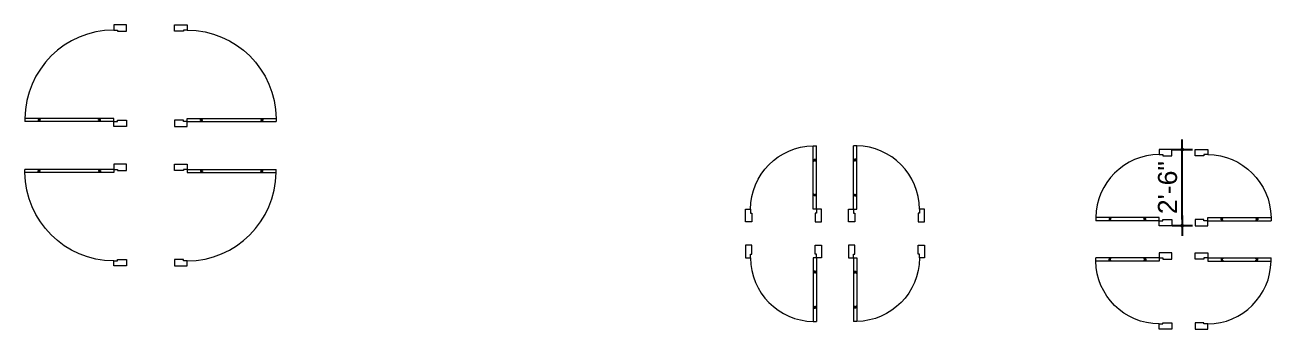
# Model space of a CAD drawing. Header units: inches. Extents: x -4010 to 92088, y -38563 to -1318.
# Drawn here: x 80776.1 to 81267.2, y -34103.7 to -33984.1 of the extents above; entities that cross this region are included whole.
import ezdxf

# ---------------------------------------------------------------- set-up
doc = ezdxf.new("R2010")
doc.units = ezdxf.units.IN
doc.header["$MEASUREMENT"] = 0
doc.header["$PDMODE"] = 99
doc.layers.add('1-FOUNDATION DIM', color=31, linetype='Continuous', lineweight=5)
doc.layers.add('door', color=132, linetype='Continuous', lineweight=15)
doc.layers.add('Brick wall', color=3, linetype='Continuous')
doc.styles.add('ARIAL', font='arial.ttf')
doc.dimstyles.new('3-8', dxfattribs={"dimscale": 1.25, "dimtxt": 6, "dimasz": 2, "dimexe": 0.18, "dimexo": 6, "dimgap": 0, "dimtad": 0, "dimdec": 0, "dimzin": 3, "dimdsep": 46, "dimlunit": 3, "dimtxsty": 'ARIAL', "dimblk": 'DD', "dimcen": 1, "dimse1": 1, "dimse2": 1, "dimclrd": 256, "dimclrt": 256, "dimadec": 0, "dimazin": 0, "dimtfac": 0.5, "dimtdec": 0, "dimtmove": 2, "dimatfit": 0, "dimfxl": 0.18, "dimtvp": 0.75, "dimfrac": 1, "dimtolj": 1, "dimtzin": 0, "dimarcsym": 0})

# ---------------------------------------------------------------- blocks, each defined once
blk = doc.blocks.new('D40')
at = {"layer": 'door'}
for p, q in [((2, 5), (2, 39.97)), ((3.25, 39.97), (2, 39.97)), ((3.25, 5), (3.25, 39.97)), ((2.4, 33.97), (2.4, 34.72)), ((2.85, 34.72), (2.4, 34.72)), ((2.85, 33.97), (2.85, 34.72)), ((2.4, 33.97), (2, 33.97)), ((3.25, 33.97), (2.85, 33.97)), ((2, 11), (2.4, 11)), ((2.4, 10.25), (2.4, 11)), ((2.4, 10.25), (2.85, 10.25)), ((2.85, 10.25), (2.85, 11)), ((2.85, 11), (3.25, 11)), ((0, 0), (0, 5)), ((0, 5), (2, 5)), ((2, 5), (2, 3.5)), ((2, 5), (3.25, 5)), ((40, 5), (38, 5)), ((38, 5), (38, 3.5)), ((40, 0), (40, 5)), ((2.5, 0), (0, 0)), ((2, 3.5), (2.5, 3.5)), ((2.5, 3.5), (2.5, 0)), ((38, 3.5), (37.5, 3.5)), ((37.5, 3.5), (37.5, 0)), ((37.5, 0), (40, 0))]:
    blk.add_line(p, q, dxfattribs=at)
blk.add_arc((2.88, 4.86), 35.12, 0.2318, 89.393, dxfattribs=at)
blk = doc.blocks.new('D30')
at = {"layer": 'door'}
for p, q in [((2, 5), (2, 29.97)), ((3.25, 29.97), (2, 29.97)), ((3.25, 5), (3.25, 29.97)), ((2.4, 23.97), (2.4, 24.72)), ((2.85, 24.72), (2.4, 24.72)), ((2.85, 23.97), (2.85, 24.72)), ((2.4, 23.97), (2, 23.97)), ((3.25, 23.97), (2.85, 23.97)), ((2, 11), (2.4, 11)), ((2.4, 10.25), (2.4, 11)), ((2.4, 10.25), (2.85, 10.25)), ((2.85, 10.25), (2.85, 11)), ((2.85, 11), (3.25, 11)), ((0, 0), (0, 5)), ((0, 5), (2, 5)), ((2, 5), (2, 3.5)), ((2, 5), (3.25, 5)), ((30, 5), (28, 5)), ((28, 5), (28, 3.5)), ((30, 0), (30, 5)), ((2.5, 0), (0, 0)), ((2, 3.5), (2.5, 3.5)), ((2.5, 3.5), (2.5, 0)), ((28, 3.5), (27.5, 3.5)), ((27.5, 3.5), (27.5, 0)), ((27.5, 0), (30, 0))]:
    blk.add_line(p, q, dxfattribs=at)
blk.add_arc((2.89, 4.86), 25.11, 0.3204, 89.1727, dxfattribs=at)
blk = doc.blocks.new('DD')
for p, q in [((-1.6, 0), (1.6, 0)), ((0, 1.6), (0, -1.6))]:
    blk.add_line(p, q)
at = {"const_width": 0.3}
blk.add_lwpolyline([(-0.15, 0, 1), (0.15, 0, 1)], format="xyb", close=True, dxfattribs=at)
blk = doc.blocks.new('*D1212')
at = {"layer": 'Brick wall', "lineweight": -2}
blk.add_line((81232.15, -34060.56), (81232.15, -34035.56), dxfattribs=at)
at = {"layer": 'Defpoints', "color": 0}
for p in [(81228.05, -34033.06), (81232.15, -34033.06), (81228.05, -34063.06)]:
    blk.add_point(p, dxfattribs=at)
at = {"layer": 'Brick wall', "lineweight": -2, "xscale": 2.5, "yscale": 2.5, "zscale": 2.5}
for p, rotation in [((81232.15, -34033.06), 90), ((81232.15, -34063.06), 270)]:
    blk.add_blockref('DD', p, dxfattribs=dict(at, rotation=rotation))
at = {"layer": 'Brick wall', "insert": (81226.41, -34048.06), "char_height": 7.5, "attachment_point": 5, "rotation": 90, "style": 'ARIAL'}
blk.add_mtext('\\A1;2\'-6"', dxfattribs=at)

msp = doc.modelspace()

# ---------------------------------------------------------------- block references
at = {"layer": '1-FOUNDATION DIM'}
for name, p, rotation in [('D40', (80816.049, -34024.059), 90), ('D30', (81228.054, -34063.062), 90), ('D40', (80835.059, -34038.864), 270), ('D30', (81090.003, -34070.729), 180), ('D30', (81237.212, -34073.685), 270)]:
    msp.add_blockref(name, p, dxfattribs=dict(at, rotation=rotation))
at = {"layer": '1-FOUNDATION DIM', "xscale": -1}
for name, p, rotation in [('D40', (80835.059, -34024.059), 270), ('D30', (81237.212, -34063.062), 270), ('D40', (80816.049, -34038.864), 90), ('D30', (81100.626, -34070.729), 180), ('D30', (81228.054, -34073.685), 90)]:
    msp.add_blockref(name, p, dxfattribs=dict(at, rotation=rotation))
msp.add_blockref('D30', (81090.003, -34061.571), dxfattribs=at)
at = {"layer": '1-FOUNDATION DIM'}
msp.add_blockref('D30', (81100.626, -34061.571), dxfattribs=at)

# ---------------------------------------------------------------- dimensions: what is measured, and where the dimension line sits
at = {"layer": 'Brick wall'}
dim = msp.add_linear_dim(base=(81232.15, -34033.062), p1=(81228.054, -34063.062), p2=(81228.054, -34033.062), angle=90, dimstyle='3-8', dxfattribs=at)
dim.commit()
dim.dimension.update_dxf_attribs({"geometry": '*D1212', "text_midpoint": (81226.406, -34048.062)})

doc.saveas('drawing.dxf')
